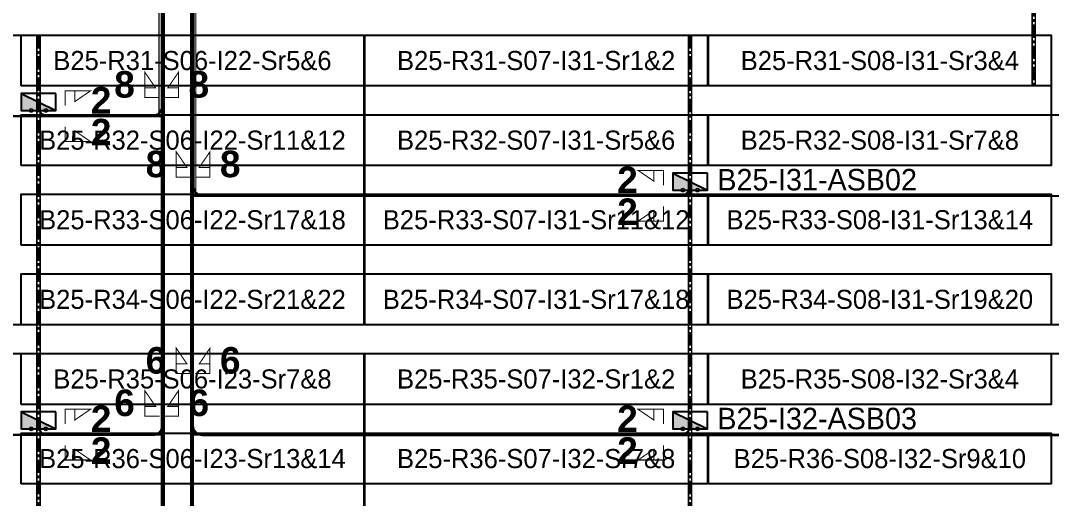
# Model space of a CAD drawing. Header units: metres. Extents: x 529325 to 529713, y 2673454 to 2673797.
# Drawn here: x 529486.7 to 529583.9, y 2673520.4 to 2673565.4 of the extents above; entities that cross this region are included whole.
import ezdxf
from ezdxf.enums import TextEntityAlignment as Align

# ---------------------------------------------------------------- set-up
doc = ezdxf.new("R2010")
doc.units = ezdxf.units.M
doc.linetypes.add('CENTER', pattern=[2, 1.25, -0.25, 0.25, -0.25])
for name, color, linetype in [('DC Trench BL-25', 40, 'Continuous'), ('E-Inverter Grouping', 2, 'Continuous'), ('Inverter Block-25', 7, 'Continuous'), ('LT Cable(AG) INV to LT Panel BL-25', 2, 'Continuous'), ('Messenger Wire Block-25 (Master Path)', 30, 'Continuous'), ('Messenger Wire Block-25 (MW Path)', 191, 'Continuous'), ('MMS Table Block-25', 8, 'Continuous'), ('Plan Line - DC BL-25', 40, 'Continuous'), ('Section Marking BL-25', 2, 'Continuous')]:
    doc.layers.add(name, color=color, linetype=linetype)
doc.layers.add('PILE', color=1, linetype='Continuous', lineweight=15)
doc.styles.add('BoldTextStyle', font='arialbd.ttf')
doc.styles.get("Standard").update_dxf_attribs({"font": 'Adani Regular.ttf'})

# ---------------------------------------------------------------- blocks, each defined once
blk = doc.blocks.new('MMS Table (32.292 x 4.788)')
at = {"color": 0}
blk.add_lwpolyline([(0, -0.002), (0, 4.786), (32.292, 4.786), (32.292, -0.002)], close=True, dxfattribs=at)
at = {"color": 7}
blk.add_attdef('ID1', text='', height=1.8, dxfattribs=at).set_placement((16.146, 2.392), align=Align.MIDDLE_CENTER)
blk = doc.blocks.new('Inverter Block')
h = blk.add_hatch(color=0)
h.dxf.hatch_style = 1
h.paths.add_polyline_path([(-1.456, 2.269), (-1.456, 0.846), (1.456, 0.846)])
at = {"color": 0}
blk.add_lwpolyline([(1.456, 2.269), (-1.456, 2.269), (-1.456, 0.846), (1.456, 0.846)], close=True, dxfattribs=at)
blk.add_lwpolyline([(-1.456, 2.269), (1.456, 0.846)], dxfattribs=at)
at = {"layer": 'PILE'}
for centre in [(-0.613, 0.846), (0.613, 0.846)]:
    blk.add_circle(centre, 0.156, dxfattribs=at)
at = {"color": 7}
blk.add_attdef('ID', (-1.456, 3.006), '', height=1.8, dxfattribs=at)

msp = doc.modelspace()

# ---------------------------------------------------------------- linework, layer by layer
at = {"layer": 'DC Trench BL-25', "color": 40, "const_width": 0.15}
for points in [[(529582.342, 2673639.077), (529582.042, 2673639.077), (529582.042, 2673559.289), (529582.342, 2673559.289)], [(529582.342, 2673639.077), (529582.042, 2673639.077), (529582.042, 2673559.289), (529582.342, 2673559.289)], [(529488.543, 2673564.077), (529488.243, 2673564.077), (529488.243, 2673454.289), (529488.543, 2673454.289)], [(529488.543, 2673564.077), (529488.243, 2673564.077), (529488.243, 2673454.289), (529488.543, 2673454.289)], [(529549.95, 2673564.077), (529549.65, 2673564.077), (529549.65, 2673454.289), (529549.95, 2673454.289)], [(529549.95, 2673564.077), (529549.65, 2673564.077), (529549.65, 2673454.289), (529549.95, 2673454.289)]]:
    msp.add_lwpolyline(points, close=True, dxfattribs=at)
at = {"layer": 'E-Inverter Grouping'}
for points in [[(529519.047, 2673536.793), (529454.363, 2673536.793), (529454.363, 2673544.293), (529421.971, 2673544.293), (529421.971, 2673564.077), (529519.047, 2673564.077)], [(529583.831, 2673556.577), (529616.223, 2673556.577), (529616.223, 2673536.793), (529519.147, 2673536.793), (529519.147, 2673564.077), (529583.831, 2673564.077)], [(529519.047, 2673506.793), (529486.755, 2673506.793), (529486.755, 2673514.293), (529421.971, 2673514.293), (529421.971, 2673541.577), (529454.263, 2673541.577), (529454.263, 2673534.077), (529519.047, 2673534.077)], [(529616.223, 2673506.793), (529551.539, 2673506.793), (529551.539, 2673514.293), (529519.147, 2673514.293), (529519.147, 2673534.077), (529616.223, 2673534.077)]]:
    msp.add_lwpolyline(points, close=True, dxfattribs=at)
at = {"layer": 'LT Cable(AG) INV to LT Panel BL-25'}
for points in [[(529514.836, 2673629.228), (529509.549, 2673629.228, -0.112041), (529509.161, 2673629.316), (529507.785, 2673629.974, 0.112041), (529507.397, 2673630.062), (529500.914, 2673630.062, 0.414214), (529500.014, 2673629.162), (529500.014, 2673610.378, -0.001059), (529500.014, 2673610.375), (529500.011, 2673609.742, 0.001059), (529500.011, 2673609.738), (529500.011, 2673557.325, -0.414214), (529499.111, 2673556.425), (529392.118, 2673556.425, -0.414214), (529391.218, 2673557.325), (529391.218, 2673557.69)], [(529512.895, 2673629.178), (529509.549, 2673629.178, -0.112041), (529509.161, 2673629.266), (529507.785, 2673629.924, 0.112041), (529507.397, 2673630.012), (529500.964, 2673630.012, 0.414214), (529500.064, 2673629.112), (529500.064, 2673610.378, -0.001059), (529500.064, 2673610.374), (529500.061, 2673609.742, 0.001059), (529500.061, 2673609.738), (529500.061, 2673527.275, -0.414214), (529499.161, 2673526.375), (529392.118, 2673526.375, -0.414214), (529391.218, 2673527.275), (529391.218, 2673527.69)], [(529512.895, 2673629.128), (529509.549, 2673629.128, -0.112041), (529509.161, 2673629.216), (529507.785, 2673629.874, 0.112041), (529507.397, 2673629.962), (529501.014, 2673629.962, 0.414214), (529500.114, 2673629.062), (529500.114, 2673610.378, -0.001059), (529500.114, 2673610.374), (529500.111, 2673609.741, 0.001059), (529500.111, 2673609.738), (529500.111, 2673497.225, -0.414214), (529499.211, 2673496.325), (529392.118, 2673496.325, -0.414214), (529391.218, 2673497.225), (529391.218, 2673497.69)], [(529510.821, 2673629.078), (529509.549, 2673629.078, -0.112041), (529509.161, 2673629.166), (529507.785, 2673629.824, 0.112041), (529507.397, 2673629.912), (529501.064, 2673629.912, 0.414214), (529500.164, 2673629.012), (529500.164, 2673610.378, -0.001059), (529500.164, 2673610.374), (529500.161, 2673609.741, 0.001059), (529500.161, 2673609.738), (529500.161, 2673474.675, -0.414214), (529499.261, 2673473.775), (529392.118, 2673473.775, -0.414214), (529391.218, 2673474.675), (529391.218, 2673475.19)], [(529514.836, 2673629.253), (529509.549, 2673629.253, -0.112041), (529509.161, 2673629.341), (529507.785, 2673629.999, 0.112041), (529507.397, 2673630.087), (529500.889, 2673630.087, 0.414214), (529499.989, 2673629.187), (529499.989, 2673610.378, -0.001059), (529499.989, 2673610.375), (529499.986, 2673609.742, 0.001059), (529499.986, 2673609.738), (529499.986, 2673557.35, -0.414214), (529499.086, 2673556.45), (529489.294, 2673556.45, -0.414214), (529488.394, 2673557.35), (529488.394, 2673557.69)], [(529512.895, 2673629.203), (529509.549, 2673629.203, -0.112041), (529509.161, 2673629.291), (529507.785, 2673629.949, 0.112041), (529507.397, 2673630.037), (529500.939, 2673630.037, 0.414214), (529500.039, 2673629.137), (529500.039, 2673610.378, -0.001059), (529500.039, 2673610.374), (529500.036, 2673609.742, 0.001059), (529500.036, 2673609.738), (529500.036, 2673527.3, -0.414214), (529499.136, 2673526.4), (529489.294, 2673526.4, -0.414214), (529488.394, 2673527.3), (529488.394, 2673527.69)], [(529512.895, 2673629.153), (529509.549, 2673629.153, -0.112041), (529509.161, 2673629.241), (529507.785, 2673629.899, 0.112041), (529507.397, 2673629.987), (529500.989, 2673629.987, 0.414214), (529500.089, 2673629.087), (529500.089, 2673610.378, -0.001059), (529500.089, 2673610.374), (529500.086, 2673609.742, 0.001059), (529500.086, 2673609.738), (529500.086, 2673497.25, -0.414214), (529499.186, 2673496.35), (529489.294, 2673496.35, -0.414214), (529488.394, 2673497.25), (529488.394, 2673497.69)], [(529510.821, 2673629.103), (529509.549, 2673629.103, -0.112041), (529509.161, 2673629.191), (529507.785, 2673629.849, 0.112041), (529507.397, 2673629.937), (529501.039, 2673629.937, 0.414214), (529500.139, 2673629.037), (529500.139, 2673610.378, -0.001059), (529500.139, 2673610.374), (529500.136, 2673609.741, 0.001059), (529500.136, 2673609.738), (529500.136, 2673474.7, -0.414214), (529499.236, 2673473.8), (529489.294, 2673473.8, -0.414214), (529488.394, 2673474.7), (529488.394, 2673475.19)], [(529510.821, 2673629.053), (529509.537, 2673629.053, 0.102981), (529509.178, 2673628.978), (529507.797, 2673628.377, -0.102981), (529507.438, 2673628.302), (529503.601, 2673628.302, 0.414214), (529502.701, 2673627.402), (529502.701, 2673610.406, 0.039251), (529502.712, 2673610.265), (529502.8, 2673609.709, -0.039251), (529502.811, 2673609.569), (529502.811, 2673467.187, 0.414214), (529503.711, 2673466.287), (529646.077, 2673466.287, 0.414214), (529646.977, 2673467.187), (529646.977, 2673467.69)], [(529510.821, 2673629.028), (529509.543, 2673629.028, 0.102981), (529509.184, 2673628.953), (529507.803, 2673628.352, -0.102981), (529507.443, 2673628.277), (529503.626, 2673628.277, 0.414214), (529502.726, 2673627.377), (529502.726, 2673610.408, 0.039251), (529502.737, 2673610.267), (529502.825, 2673609.711, -0.039251), (529502.836, 2673609.571), (529502.836, 2673467.212, 0.414214), (529503.736, 2673466.312), (529548.901, 2673466.312, 0.414214), (529549.801, 2673467.212), (529549.801, 2673467.69)]]:
    msp.add_lwpolyline(points, format="xyb", dxfattribs=at)
at = {"layer": 'LT Cable(AG) INV to LT Panel BL-25', "color": 5}
for points in [[(529509.804, 2673628.669), (529509.509, 2673628.669, 0.057736), (529509.303, 2673628.645), (529507.732, 2673628.276, -0.057736), (529507.526, 2673628.252), (529503.651, 2673628.252, 0.414214), (529502.751, 2673627.352), (529502.751, 2673610.409, 0.039251), (529502.762, 2673610.269), (529502.85, 2673609.713, -0.039251), (529502.861, 2673609.573), (529502.861, 2673497.237, 0.414214), (529503.761, 2673496.337), (529646.077, 2673496.337, 0.414214), (529646.977, 2673497.237), (529646.977, 2673497.69)], [(529509.804, 2673628.644), (529509.509, 2673628.644, 0.057736), (529509.303, 2673628.62), (529507.732, 2673628.251, -0.057736), (529507.526, 2673628.227), (529503.676, 2673628.227, 0.414214), (529502.776, 2673627.327), (529502.776, 2673610.411, 0.039251), (529502.787, 2673610.271), (529502.875, 2673609.715, -0.039251), (529502.886, 2673609.575), (529502.886, 2673497.262, 0.414214), (529503.786, 2673496.362), (529548.901, 2673496.362, 0.414214), (529549.801, 2673497.262), (529549.801, 2673497.69)], [(529509.804, 2673628.619), (529509.509, 2673628.619, 0.057736), (529509.303, 2673628.595), (529507.732, 2673628.226, -0.057736), (529507.526, 2673628.202), (529503.701, 2673628.202, 0.414214), (529502.801, 2673627.302), (529502.801, 2673610.413, 0.039251), (529502.812, 2673610.273), (529502.9, 2673609.717, -0.039251), (529502.911, 2673609.577), (529502.911, 2673527.287, 0.414214), (529503.811, 2673526.387), (529646.077, 2673526.387, 0.414214), (529646.977, 2673527.287), (529646.977, 2673527.69)], [(529509.804, 2673628.594), (529509.509, 2673628.594, 0.057736), (529509.303, 2673628.57), (529507.732, 2673628.201, -0.057736), (529507.526, 2673628.177), (529503.726, 2673628.177, 0.414214), (529502.826, 2673627.277), (529502.826, 2673610.415, 0.039251), (529502.837, 2673610.275), (529502.925, 2673609.719, -0.039251), (529502.936, 2673609.579), (529502.936, 2673527.312, 0.414214), (529503.836, 2673526.412), (529548.901, 2673526.412, 0.414214), (529549.801, 2673527.312), (529549.801, 2673527.69)], [(529511.795, 2673628.569), (529509.509, 2673628.569, 0.057736), (529509.303, 2673628.545), (529507.732, 2673628.176, -0.057736), (529507.526, 2673628.152), (529503.751, 2673628.152, 0.414214), (529502.851, 2673627.252), (529502.851, 2673610.417, 0.039251), (529502.862, 2673610.277), (529502.95, 2673609.721, -0.039251), (529502.961, 2673609.581), (529502.961, 2673549.837, 0.414214), (529503.861, 2673548.937), (529646.077, 2673548.937, 0.414214), (529646.977, 2673549.837), (529646.977, 2673550.19)], [(529511.795, 2673628.544), (529509.509, 2673628.544, 0.057736), (529509.303, 2673628.52), (529507.732, 2673628.151, -0.057736), (529507.526, 2673628.127), (529503.776, 2673628.127, 0.414214), (529502.876, 2673627.227), (529502.876, 2673610.419, 0.039251), (529502.887, 2673610.279), (529502.975, 2673609.723, -0.039251), (529502.986, 2673609.583), (529502.986, 2673549.862, 0.414214), (529503.886, 2673548.962), (529548.901, 2673548.962, 0.414214), (529549.801, 2673549.862), (529549.801, 2673550.19)]]:
    msp.add_lwpolyline(points, format="xyb", dxfattribs=at)
at = {"layer": 'Messenger Wire Block-25 (Master Path)'}
for points in [[(529499.999, 2673473.937), (529499.999, 2673609.74)], [(529502.961, 2673466.437), (529502.961, 2673609.651)], [(529389.579, 2673556.437), (529499.999, 2673556.437)], [(529502.961, 2673548.937), (529648.615, 2673548.937)], [(529389.579, 2673526.437), (529499.999, 2673526.437)], [(529502.961, 2673526.437), (529648.615, 2673526.437)]]:
    msp.add_lwpolyline(points, dxfattribs=at)
at = {"layer": 'Messenger Wire Block-25 (MW Path)', "const_width": 0.1}
for points in [[(529499.749, 2673556.437), (529499.749, 2673609.74)], [(529500.249, 2673473.937), (529500.249, 2673609.74)], [(529502.711, 2673466.437), (529502.711, 2673609.651)], [(529503.211, 2673548.937), (529503.211, 2673609.651)], [(529389.579, 2673556.437), (529499.999, 2673556.437)], [(529502.961, 2673548.937), (529648.615, 2673548.937)], [(529389.579, 2673526.437), (529499.999, 2673526.437)], [(529502.961, 2673526.437), (529648.615, 2673526.437)]]:
    msp.add_lwpolyline(points, dxfattribs=at)
at = {"layer": 'Plan Line - DC BL-25', "color": 6, "linetype": 'CENTER'}
for points in [[(529582.193, 2673639.077), (529582.193, 2673559.289)], [(529488.394, 2673564.077), (529488.394, 2673454.289)], [(529549.801, 2673564.077), (529549.801, 2673454.289)]]:
    msp.add_lwpolyline(points, dxfattribs=at)
at = {"layer": 'Section Marking BL-25', "color": 94, "lineweight": 35, "true_color": 0x00a500, "const_width": 0.1}
for points in [[(529499.799, 2673558.187), (529498.409, 2673558.187), (529498.409, 2673560.587), (529499.419, 2673559.107), (529498.409, 2673559.107)], [(529500.199, 2673558.187), (529501.589, 2673558.187), (529501.589, 2673560.587), (529500.579, 2673559.107), (529501.589, 2673559.107)], [(529490.894, 2673557.437), (529490.894, 2673558.827), (529493.294, 2673558.827), (529491.814, 2673557.817), (529491.814, 2673558.827)], [(529490.894, 2673555.437), (529490.894, 2673554.047), (529493.294, 2673554.047), (529491.814, 2673555.057), (529491.814, 2673554.047)], [(529502.761, 2673550.687), (529501.371, 2673550.687), (529501.371, 2673553.087), (529502.381, 2673551.607), (529501.371, 2673551.607)], [(529503.161, 2673550.687), (529504.551, 2673550.687), (529504.551, 2673553.087), (529503.541, 2673551.607), (529504.551, 2673551.607)], [(529547.301, 2673549.937), (529547.301, 2673551.327), (529544.901, 2673551.327), (529546.381, 2673550.317), (529546.381, 2673551.327)], [(529547.301, 2673547.937), (529547.301, 2673546.547), (529544.901, 2673546.547), (529546.381, 2673547.557), (529546.381, 2673546.547)], [(529502.761, 2673532.187), (529501.371, 2673532.187), (529501.371, 2673534.587), (529502.381, 2673533.107), (529501.371, 2673533.107)], [(529503.161, 2673532.187), (529504.551, 2673532.187), (529504.551, 2673534.587), (529503.541, 2673533.107), (529504.551, 2673533.107)], [(529499.799, 2673528.187), (529498.409, 2673528.187), (529498.409, 2673530.587), (529499.419, 2673529.107), (529498.409, 2673529.107)], [(529500.199, 2673528.187), (529501.589, 2673528.187), (529501.589, 2673530.587), (529500.579, 2673529.107), (529501.589, 2673529.107)], [(529490.894, 2673527.437), (529490.894, 2673528.827), (529493.294, 2673528.827), (529491.814, 2673527.817), (529491.814, 2673528.827)], [(529547.301, 2673527.437), (529547.301, 2673528.827), (529544.901, 2673528.827), (529546.381, 2673527.817), (529546.381, 2673528.827)], [(529490.894, 2673525.437), (529490.894, 2673524.047), (529493.294, 2673524.047), (529491.814, 2673525.057), (529491.814, 2673524.047)], [(529547.301, 2673525.437), (529547.301, 2673524.047), (529544.901, 2673524.047), (529546.381, 2673525.057), (529546.381, 2673524.047)]]:
    msp.add_lwpolyline(points, dxfattribs=at)

# ---------------------------------------------------------------- block references
at = {"layer": 'Inverter Block-25'}
ref = msp.add_blockref('Inverter Block', (529488.394, 2673556.025), dxfattribs=dict(at, xscale=1.124999999976148, yscale=1.124999999976148, zscale=1.124999999976148))
ref.add_attrib('ID', 'B25-I22-ASB04', (529464.341, 2673557.049), dxfattribs={"layer": '0', "color": 7, "height": 2.025})
ref = msp.add_blockref('Inverter Block', (529549.801, 2673548.525), dxfattribs=dict(at, xscale=1.124999999976148, yscale=1.124999999976148, zscale=1.124999999976148))
ref.add_attrib('ID', 'B25-I31-ASB02', (529552.367, 2673549.443), dxfattribs={"layer": '0', "color": 7, "height": 2.025})
ref = msp.add_blockref('Inverter Block', (529488.394, 2673526.025), dxfattribs=dict(at, xscale=1.124999999976148, yscale=1.124999999976148, zscale=1.124999999976148))
ref.add_attrib('ID', 'B25-I23-ASB05', (529464.341, 2673527.049), dxfattribs={"layer": '0', "color": 7, "height": 2.025})
ref = msp.add_blockref('Inverter Block', (529549.801, 2673526.025), dxfattribs=dict(at, xscale=1.124999999976148, yscale=1.124999999976148, zscale=1.124999999976148))
ref.add_attrib('ID', 'B25-I32-ASB03', (529552.367, 2673526.943), dxfattribs={"layer": '0', "color": 7, "height": 2.025})
at = {"layer": 'MMS Table Block-25'}
for p, values in [((529486.755, 2673559.291), {'ID1': 'B25-R31-S06-I22-Sr5&6'}), ((529519.147, 2673559.291), {'ID1': 'B25-R31-S07-I31-Sr1&2'}), ((529551.539, 2673559.291), {'ID1': 'B25-R31-S08-I31-Sr3&4'}), ((529486.755, 2673551.791), {'ID1': 'B25-R32-S06-I22-Sr11&12'}), ((529519.147, 2673551.791), {'ID1': 'B25-R32-S07-I31-Sr5&6'}), ((529551.539, 2673551.791), {'ID1': 'B25-R32-S08-I31-Sr7&8'}), ((529486.755, 2673544.291), {'ID1': 'B25-R33-S06-I22-Sr17&18'}), ((529519.147, 2673544.291), {'ID1': 'B25-R33-S07-I31-Sr11&12'}), ((529551.539, 2673544.291), {'ID1': 'B25-R33-S08-I31-Sr13&14'}), ((529486.755, 2673536.791), {'ID1': 'B25-R34-S06-I22-Sr21&22'}), ((529519.147, 2673536.791), {'ID1': 'B25-R34-S07-I31-Sr17&18'}), ((529551.539, 2673536.791), {'ID1': 'B25-R34-S08-I31-Sr19&20'}), ((529486.755, 2673529.291), {'ID1': 'B25-R35-S06-I23-Sr7&8'}), ((529519.147, 2673529.291), {'ID1': 'B25-R35-S07-I32-Sr1&2'}), ((529551.539, 2673529.291), {'ID1': 'B25-R35-S08-I32-Sr3&4'}), ((529486.755, 2673521.791), {'ID1': 'B25-R36-S06-I23-Sr13&14'}), ((529519.147, 2673521.791), {'ID1': 'B25-R36-S07-I32-Sr7&8'}), ((529551.539, 2673521.791), {'ID1': 'B25-R36-S08-I32-Sr9&10'})]:
    msp.add_blockref('MMS Table (32.292 x 4.788)', p, dxfattribs=at).add_auto_attribs(values)

# ---------------------------------------------------------------- texts
at = {"layer": 'Section Marking BL-25', "color": 94, "true_color": 0x00a500, "style": 'BoldTextStyle'}
for s, p in [('8', (529496.499, 2673559.437)), ('8', (529503.499, 2673559.437)), ('2', (529494.294, 2673557.937)), ('2', (529494.294, 2673554.937)), ('8', (529499.461, 2673551.937)), ('8', (529506.461, 2673551.937)), ('2', (529543.901, 2673550.437)), ('2', (529543.901, 2673547.437)), ('6', (529499.461, 2673533.437)), ('6', (529506.461, 2673533.437)), ('6', (529496.499, 2673529.437)), ('6', (529503.499, 2673529.437)), ('2', (529494.294, 2673527.937)), ('2', (529543.901, 2673527.937)), ('2', (529494.294, 2673524.937)), ('2', (529543.901, 2673524.937))]:
    msp.add_text(s, height=2.5, dxfattribs=at).set_placement(p, align=Align.MIDDLE_CENTER)

doc.saveas('drawing.dxf')
